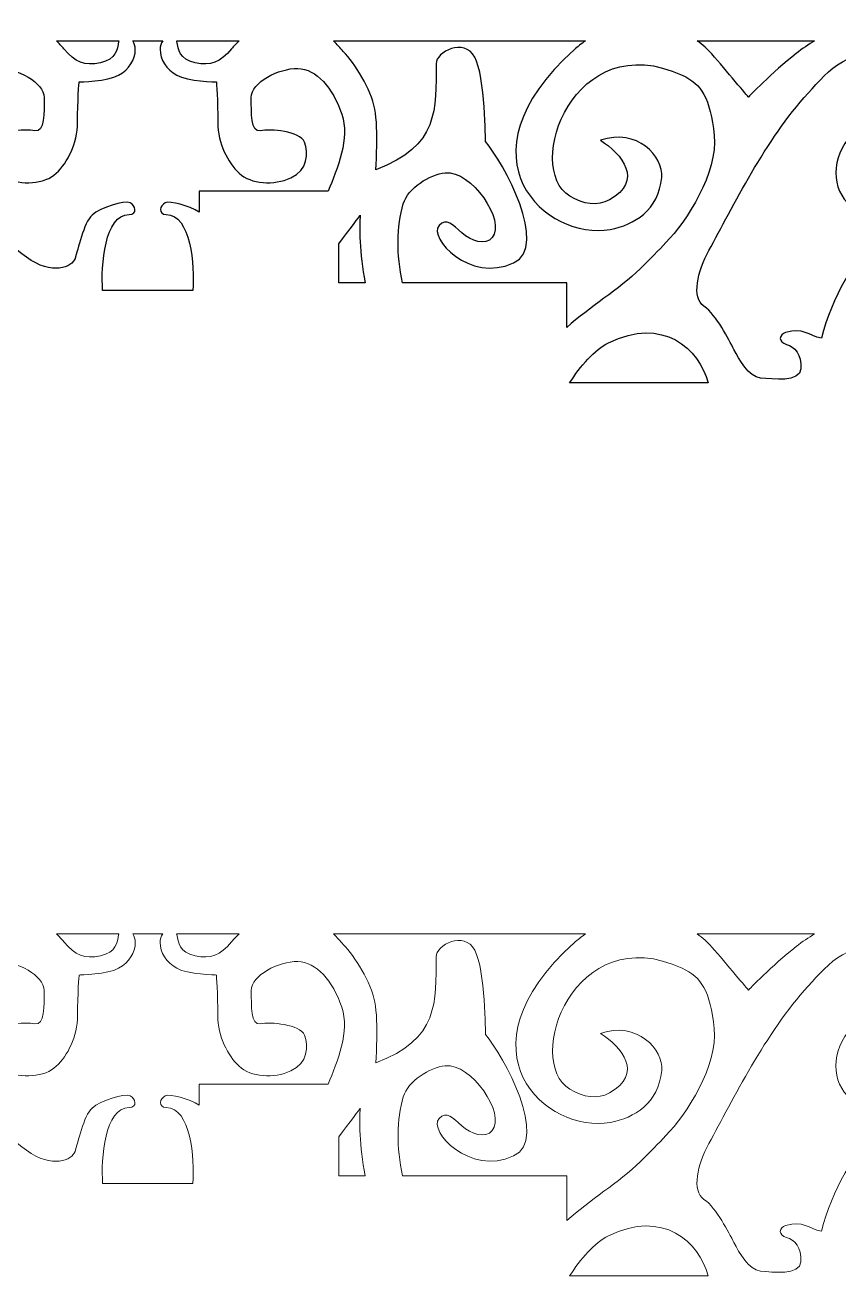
# Model space of a CAD drawing. Header units: centimetres. Extents: x -9 to 9.7, y 4.6 to 13.5.
# Drawn here: x -4 to 0.86, y 5.94 to 13.4 of the extents above; entities that cross this region are included whole.
import ezdxf

# ---------------------------------------------------------------- set-up
doc = ezdxf.new("R2010")
doc.units = ezdxf.units.CM
doc.header["$MEASUREMENT"] = 0
doc.layers.add('layer 1', color=7, linetype='Continuous')

msp = doc.modelspace()

# ---------------------------------------------------------------- linework, layer by layer
at = {"layer": 'layer 1', "color": 30}
for points, knots in [([(-1.74286, 11.86347), (-1.41619, 11.86347), (-1.08951, 11.86347), (-0.76284, 11.86347), (-0.76284, 11.86347), (-0.76284, 11.86347), (-0.76284, 11.59757), (-0.76284, 11.59757), (-0.76284, 11.59757), (-0.62854, 11.71722), (-0.44985, 11.82465), (-0.32432, 11.9479), (-0.32432, 11.9479), (-0.26613, 12.00502), (-0.21247, 12.06047), (-0.17038, 12.10409), (-0.17038, 12.10409), (-0.04791, 12.23098), (0.14006, 12.52086), (0.11738, 12.74369), (0.11738, 12.74369), (0.0947, 12.96652), (0.04027, 13.05008), (-0.07312, 13.10269), (-0.07312, 13.10269), (-0.71941, 13.40255), (-1.02088, 12.54925), (-0.74443, 12.38159), (-0.74443, 12.38159), (-0.66278, 12.33207), (-0.58038, 12.31866), (-0.50781, 12.35889), (-0.50781, 12.35889), (-0.30342, 12.4722), (-0.43176, 12.63321), (-0.56148, 12.71429), (-0.56148, 12.71429), (-0.34234, 12.79082), (-0.18433, 12.61598), (-0.19559, 12.493), (-0.19559, 12.493), (-0.21368, 12.29551), (-0.35947, 12.2099), (-0.50268, 12.18291), (-0.50268, 12.18291), (-0.88319, 12.11119), (-1.4351, 12.60738), (-0.71722, 13.25641), (-0.71722, 13.25641), (-0.69971, 13.27223), (-0.677, 13.29012), (-0.65027, 13.30797), (-0.65027, 13.30797), (-1.15143, 13.30796), (-1.65259, 13.30795), (-2.15375, 13.30794), (-2.15375, 13.30794), (-2.13364, 13.28735), (-2.11583, 13.26568), (-2.09611, 13.24506), (-2.09611, 13.24506), (-2.02808, 13.17388), (-1.93055, 13.02171), (-1.90787, 12.90101), (-1.90787, 12.90101), (-1.8852, 12.78031), (-1.90183, 12.53839), (-1.90183, 12.53839), (-1.90183, 12.53839), (-1.52402, 12.67842), (-1.54274, 12.90445), (-1.54274, 13.17078), (-1.54274, 13.17078), (-1.54274, 13.24196), (-1.37491, 13.32862), (-1.31141, 13.21101), (-1.31141, 13.21101), (-1.24791, 13.09341), (-1.24791, 12.70655), (-1.24791, 12.70655), (-1.24791, 12.70655), (-1.13967, 12.58267), (-0.86605, 12.08114), (-1.08008, 11.98235), (-1.08008, 11.98235), (-1.34332, 11.86084), (-1.58966, 12.13415), (-1.5246, 12.20518), (-1.5246, 12.20518), (-1.47924, 12.2547), (-1.44295, 12.21137), (-1.38852, 12.16185), (-1.38852, 12.16185), (-1.33409, 12.11233), (-1.24791, 12.08448), (-1.20709, 12.134), (-1.20709, 12.134), (-1.12451, 12.23416), (-1.33243, 12.53681), (-1.48831, 12.52086), (-1.48831, 12.52086), (-1.57903, 12.51157), (-1.71057, 12.42801), (-1.73778, 12.33516), (-1.73778, 12.33516), (-1.7771, 12.20101), (-1.78025, 12.03441), (-1.74286, 11.86347)], [0, 0, 0, 0, 0.0357143, 0.0357143, 0.0357143, 0.0357143, 0.0714286, 0.0714286, 0.0714286, 0.0714286, 0.1071429, 0.1071429, 0.1071429, 0.1071429, 0.1428571, 0.1428571, 0.1428571, 0.1428571, 0.1785714, 0.1785714, 0.1785714, 0.1785714, 0.2142857, 0.2142857, 0.2142857, 0.2142857, 0.25, 0.25, 0.25, 0.25, 0.2857143, 0.2857143, 0.2857143, 0.2857143, 0.3214286, 0.3214286, 0.3214286, 0.3214286, 0.3571429, 0.3571429, 0.3571429, 0.3571429, 0.3928571, 0.3928571, 0.3928571, 0.3928571, 0.4285714, 0.4285714, 0.4285714, 0.4285714, 0.4642857, 0.4642857, 0.4642857, 0.4642857, 0.5, 0.5, 0.5, 0.5, 0.5357143, 0.5357143, 0.5357143, 0.5357143, 0.5714286, 0.5714286, 0.5714286, 0.5714286, 0.6071429, 0.6071429, 0.6071429, 0.6071429, 0.6428571, 0.6428571, 0.6428571, 0.6428571, 0.6785714, 0.6785714, 0.6785714, 0.6785714, 0.7142857, 0.7142857, 0.7142857, 0.7142857, 0.75, 0.75, 0.75, 0.75, 0.7857143, 0.7857143, 0.7857143, 0.7857143, 0.8214286, 0.8214286, 0.8214286, 0.8214286, 0.8571429, 0.8571429, 0.8571429, 0.8571429, 0.8928571, 0.8928571, 0.8928571, 0.8928571, 0.9285714, 0.9285714, 0.9285714, 0.9285714, 1, 1, 1, 1]), ([(-3.53222, 11.81858), (-3.35289, 11.81852), (-3.17355, 11.81846), (-2.99422, 11.8184), (-2.99422, 11.8184), (-2.98324, 11.96612), (-3.00609, 12.27194), (-3.1525, 12.27194), (-3.1525, 12.27194), (-3.20354, 12.27194), (-3.19219, 12.3261), (-3.15817, 12.34158), (-3.15817, 12.34158), (-3.12858, 12.35504), (-3.01745, 12.32458), (-2.95545, 12.28586), (-2.95545, 12.28586), (-2.95545, 12.28586), (-2.95545, 12.4102), (-2.95545, 12.4102), (-2.95545, 12.4102), (-2.95545, 12.4102), (-2.18657, 12.4102), (-2.18657, 12.4102), (-2.18657, 12.4102), (-2.13161, 12.54636), (-2.05514, 12.72547), (-2.10518, 12.87058), (-2.10518, 12.87058), (-2.15962, 13.02842), (-2.25487, 13.13983), (-2.36826, 13.14293), (-2.36826, 13.14293), (-2.48166, 13.14602), (-2.64495, 13.05936), (-2.64495, 12.96961), (-2.64495, 12.96961), (-2.64495, 12.87986), (-2.64949, 12.75916), (-2.59052, 12.77154), (-2.59052, 12.77154), (-2.53156, 12.78392), (-2.35466, 12.76845), (-2.32744, 12.70345), (-2.32744, 12.70345), (-2.30023, 12.63846), (-2.3093, 12.53633), (-2.40909, 12.48991), (-2.40909, 12.48991), (-2.50888, 12.44348), (-2.64949, 12.45277), (-2.71753, 12.51776), (-2.71753, 12.51776), (-2.78556, 12.58275), (-2.84453, 12.69417), (-2.84453, 12.82106), (-2.84453, 12.82106), (-2.84453, 12.94795), (-2.8536, 13.06246), (-2.8536, 13.06246), (-2.8536, 13.06246), (-2.8536, 13.06246), (-3.02596, 13.06555), (-3.08947, 13.10269), (-3.08947, 13.10269), (-3.15297, 13.13983), (-3.18925, 13.19554), (-3.18925, 13.25744), (-3.18925, 13.25744), (-3.18925, 13.27487), (-3.18321, 13.29299), (-3.17393, 13.30793), (-3.17393, 13.30793), (-3.23345, 13.30793), (-3.29297, 13.30793), (-3.35249, 13.30792), (-3.35249, 13.30792), (-3.34321, 13.29299), (-3.33717, 13.27487), (-3.33717, 13.25744), (-3.33717, 13.25744), (-3.33717, 13.19554), (-3.37345, 13.13983), (-3.43695, 13.10269), (-3.43695, 13.10269), (-3.50046, 13.06555), (-3.67282, 13.06246), (-3.67282, 13.06246), (-3.67282, 13.06246), (-3.67282, 13.06246), (-3.68189, 12.94795), (-3.68189, 12.82106), (-3.68189, 12.82106), (-3.68189, 12.69417), (-3.74086, 12.58275), (-3.8089, 12.51776), (-3.8089, 12.51776), (-3.87693, 12.45277), (-4.01754, 12.44348), (-4.11733, 12.48991), (-4.11733, 12.48991), (-4.21712, 12.53633), (-4.22619, 12.63846), (-4.19898, 12.70345), (-4.19898, 12.70345), (-4.17176, 12.76845), (-3.99487, 12.78392), (-3.9359, 12.77154), (-3.9359, 12.77154), (-3.87693, 12.75916), (-3.88147, 12.87986), (-3.88147, 12.96961), (-3.88147, 12.96961), (-3.88147, 13.05936), (-4.04476, 13.14602), (-4.15815, 13.14293), (-4.15815, 13.14293), (-4.27155, 13.13983), (-4.36681, 13.02842), (-4.42123, 12.87058), (-4.42123, 12.87058), (-4.47567, 12.71274), (-4.38041, 12.51467), (-4.32598, 12.3754), (-4.32598, 12.3754), (-4.27155, 12.23613), (-4.1394, 12.12879), (-3.9863, 12.01659), (-3.9863, 12.01659), (-3.83321, 11.90439), (-3.71413, 11.95856), (-3.69712, 12.00885), (-3.69712, 12.00885), (-3.68011, 12.05915), (-3.64609, 12.22164), (-3.59506, 12.26807), (-3.59506, 12.26807), (-3.54402, 12.31449), (-3.40227, 12.35705), (-3.36825, 12.34158), (-3.36825, 12.34158), (-3.33423, 12.3261), (-3.32288, 12.27194), (-3.37392, 12.27194), (-3.37392, 12.27194), (-3.52027, 12.27194), (-3.54316, 11.96637), (-3.53222, 11.81858)], [0, 0, 0, 0, 0.0263158, 0.0263158, 0.0263158, 0.0263158, 0.0526316, 0.0526316, 0.0526316, 0.0526316, 0.0789474, 0.0789474, 0.0789474, 0.0789474, 0.1052632, 0.1052632, 0.1052632, 0.1052632, 0.1315789, 0.1315789, 0.1315789, 0.1315789, 0.1578947, 0.1578947, 0.1578947, 0.1578947, 0.1842105, 0.1842105, 0.1842105, 0.1842105, 0.2105263, 0.2105263, 0.2105263, 0.2105263, 0.2368421, 0.2368421, 0.2368421, 0.2368421, 0.2631579, 0.2631579, 0.2631579, 0.2631579, 0.2894737, 0.2894737, 0.2894737, 0.2894737, 0.3157895, 0.3157895, 0.3157895, 0.3157895, 0.3421053, 0.3421053, 0.3421053, 0.3421053, 0.3684211, 0.3684211, 0.3684211, 0.3684211, 0.3947368, 0.3947368, 0.3947368, 0.3947368, 0.4210526, 0.4210526, 0.4210526, 0.4210526, 0.4473684, 0.4473684, 0.4473684, 0.4473684, 0.4736842, 0.4736842, 0.4736842, 0.4736842, 0.5, 0.5, 0.5, 0.5, 0.5263158, 0.5263158, 0.5263158, 0.5263158, 0.5526316, 0.5526316, 0.5526316, 0.5526316, 0.5789474, 0.5789474, 0.5789474, 0.5789474, 0.6052632, 0.6052632, 0.6052632, 0.6052632, 0.6315789, 0.6315789, 0.6315789, 0.6315789, 0.6578947, 0.6578947, 0.6578947, 0.6578947, 0.6842105, 0.6842105, 0.6842105, 0.6842105, 0.7105263, 0.7105263, 0.7105263, 0.7105263, 0.7368421, 0.7368421, 0.7368421, 0.7368421, 0.7631579, 0.7631579, 0.7631579, 0.7631579, 0.7894737, 0.7894737, 0.7894737, 0.7894737, 0.8157895, 0.8157895, 0.8157895, 0.8157895, 0.8421053, 0.8421053, 0.8421053, 0.8421053, 0.8684211, 0.8684211, 0.8684211, 0.8684211, 0.8947368, 0.8947368, 0.8947368, 0.8947368, 0.9210526, 0.9210526, 0.9210526, 0.9210526, 0.9473684, 0.9473684, 0.9473684, 0.9473684, 1, 1, 1, 1]), ([(-3.43588, 13.30792), (-3.56005, 13.30792), (-3.68421, 13.30792), (-3.80837, 13.30792), (-3.80837, 13.30792), (-3.79194, 13.2927), (-3.77719, 13.27668), (-3.76354, 13.26053), (-3.76354, 13.26053), (-3.6955, 13.18007), (-3.64049, 13.15686), (-3.54582, 13.17697), (-3.54582, 13.17697), (-3.45114, 13.19709), (-3.44602, 13.25744), (-3.43695, 13.30386), (-3.43695, 13.30386), (-3.43669, 13.30519), (-3.43634, 13.30655), (-3.43588, 13.30792)], [0, 0, 0, 0, 0.1666667, 0.1666667, 0.1666667, 0.1666667, 0.3333333, 0.3333333, 0.3333333, 0.3333333, 0.5, 0.5, 0.5, 0.5, 0.6666667, 0.6666667, 0.6666667, 0.6666667, 1, 1, 1, 1]), ([(-2.71804, 13.30793), (-2.84221, 13.30793), (-2.96637, 13.30793), (-3.09054, 13.30793), (-3.09054, 13.30793), (-3.09009, 13.30655), (-3.08973, 13.30519), (-3.08947, 13.30386), (-3.08947, 13.30386), (-3.0804, 13.25744), (-3.07528, 13.19709), (-2.9806, 13.17697), (-2.9806, 13.17697), (-2.88593, 13.15686), (-2.83092, 13.18007), (-2.76288, 13.26053), (-2.76288, 13.26053), (-2.74923, 13.27668), (-2.73447, 13.29271), (-2.71804, 13.30793)], [0, 0, 0, 0, 0.1666667, 0.1666667, 0.1666667, 0.1666667, 0.3333333, 0.3333333, 0.3333333, 0.3333333, 0.5, 0.5, 0.5, 0.5, 0.6666667, 0.6666667, 0.6666667, 0.6666667, 1, 1, 1, 1]), ([(2.34308, 13.30802), (2.0385, 13.30801), (1.73391, 13.30801), (1.42932, 13.308), (1.42932, 13.308), (1.49969, 13.26013), (1.55732, 13.19779), (1.59796, 13.12579), (1.59796, 13.12579), (1.70825, 12.93037), (1.6536, 12.43004), (1.37613, 12.31313), (1.37613, 12.31313), (0.82835, 12.08234), (0.66854, 12.62852), (1.06048, 12.84582), (1.06048, 12.84582), (1.03166, 12.69177), (1.19007, 12.40363), (1.31753, 12.62916), (1.31753, 12.62916), (1.41665, 12.80456), (1.44681, 13.0683), (1.18912, 13.18266), (1.18912, 13.18266), (0.92881, 13.2982), (0.80169, 13.13095), (0.67798, 12.99578), (0.67798, 12.99578), (0.42371, 12.71796), (0.22859, 12.31746), (0.0852, 12.05657), (0.0852, 12.05657), (0.01716, 11.93276), (-0.01913, 11.77491), (0.05647, 11.72333), (0.05647, 11.72333), (0.13207, 11.67174), (0.20356, 11.5243), (0.23532, 11.4655), (0.23532, 11.4655), (0.26707, 11.4067), (0.3215, 11.30147), (0.39407, 11.29528), (0.39407, 11.29528), (0.46664, 11.28909), (0.62993, 11.26743), (0.63447, 11.35099), (0.63447, 11.35099), (0.63901, 11.43455), (0.59818, 11.48407), (0.54829, 11.49645), (0.54829, 11.49645), (0.4984, 11.50883), (0.50293, 11.55525), (0.54375, 11.56763), (0.54375, 11.56763), (0.64925, 11.59962), (0.68004, 11.54671), (0.75694, 11.53359), (0.75694, 11.53359), (0.89132, 12.01901), (1.21238, 12.46604), (2.05873, 12.29493), (2.05873, 12.29493), (2.04374, 12.60167), (2.00403, 12.89189), (2.22202, 13.17697), (2.22202, 13.17697), (2.26033, 13.22707), (2.29974, 13.27119), (2.34308, 13.30802)], [0, 0, 0, 0, 0.0526316, 0.0526316, 0.0526316, 0.0526316, 0.1052632, 0.1052632, 0.1052632, 0.1052632, 0.1578947, 0.1578947, 0.1578947, 0.1578947, 0.2105263, 0.2105263, 0.2105263, 0.2105263, 0.2631579, 0.2631579, 0.2631579, 0.2631579, 0.3157895, 0.3157895, 0.3157895, 0.3157895, 0.3684211, 0.3684211, 0.3684211, 0.3684211, 0.4210526, 0.4210526, 0.4210526, 0.4210526, 0.4736842, 0.4736842, 0.4736842, 0.4736842, 0.5263158, 0.5263158, 0.5263158, 0.5263158, 0.5789474, 0.5789474, 0.5789474, 0.5789474, 0.6315789, 0.6315789, 0.6315789, 0.6315789, 0.6842105, 0.6842105, 0.6842105, 0.6842105, 0.7368421, 0.7368421, 0.7368421, 0.7368421, 0.7894737, 0.7894737, 0.7894737, 0.7894737, 0.8421053, 0.8421053, 0.8421053, 0.8421053, 0.8947368, 0.8947368, 0.8947368, 0.8947368, 1, 1, 1, 1]), ([(0.71689, 13.30799), (0.48329, 13.30799), (0.24969, 13.30798), (0.01609, 13.30798), (0.01609, 13.30798), (0.04912, 13.28517), (0.07879, 13.25894), (0.10378, 13.22958), (0.10378, 13.22958), (0.18542, 13.13364), (0.3215, 12.97271), (0.3215, 12.97271), (0.3215, 12.97271), (0.3215, 12.97271), (0.46322, 13.11922), (0.60686, 13.23271), (0.60686, 13.23271), (0.64366, 13.26178), (0.68039, 13.28674), (0.71689, 13.30799)], [0, 0, 0, 0, 0.1666667, 0.1666667, 0.1666667, 0.1666667, 0.3333333, 0.3333333, 0.3333333, 0.3333333, 0.5, 0.5, 0.5, 0.5, 0.6666667, 0.6666667, 0.6666667, 0.6666667, 1, 1, 1, 1]), ([(-2.12346, 12.09615), (-2.12346, 12.09615), (-2.12346, 11.86347), (-2.12346, 11.86347), (-2.12346, 11.86347), (-2.07081, 11.86347), (-2.01816, 11.86347), (-1.96551, 11.86347), (-1.96551, 11.86347), (-1.999, 12.04186), (-2.00317, 12.20201), (-1.99439, 12.26781), (-1.99439, 12.26781), (-1.99439, 12.26781), (-2.06174, 12.17775), (-2.12346, 12.09615)], [0, 0, 0, 0, 0.2, 0.2, 0.2, 0.2, 0.4, 0.4, 0.4, 0.4, 0.6, 0.6, 0.6, 0.6, 1, 1, 1, 1]), ([(-0.74526, 11.26597), (-0.46988, 11.26597), (-0.19449, 11.26597), (0.0809, 11.26597), (0.0809, 11.26597), (0.02903, 11.46914), (-0.1891, 11.66651), (-0.5131, 11.50573), (-0.5131, 11.50573), (-0.59603, 11.46458), (-0.6821, 11.36571), (-0.74526, 11.26597)], [0, 0, 0, 0, 0.25, 0.25, 0.25, 0.25, 0.5, 0.5, 0.5, 0.5, 1, 1, 1, 1])]:
    msp.add_open_spline(points, degree=3, knots=knots, dxfattribs=at)
at = {"layer": 'layer 1', "color": 177, "lineweight": 9}
for points, knots in [([(-1.74286, 6.53265), (-1.41619, 6.53265), (-1.08951, 6.53265), (-0.76284, 6.53265), (-0.76284, 6.53265), (-0.76284, 6.53265), (-0.76284, 6.26675), (-0.76284, 6.26675), (-0.76284, 6.26675), (-0.62854, 6.3864), (-0.44985, 6.49383), (-0.32432, 6.61708), (-0.32432, 6.61708), (-0.26613, 6.6742), (-0.21247, 6.72965), (-0.17038, 6.77327), (-0.17038, 6.77327), (-0.04791, 6.90016), (0.14006, 7.19004), (0.11738, 7.41287), (0.11738, 7.41287), (0.0947, 7.6357), (0.04027, 7.71926), (-0.07312, 7.77187), (-0.07312, 7.77187), (-0.71941, 8.07173), (-1.02088, 7.21843), (-0.74443, 7.05077), (-0.74443, 7.05077), (-0.66278, 7.00125), (-0.58038, 6.98784), (-0.50781, 7.02807), (-0.50781, 7.02807), (-0.30342, 7.14138), (-0.43176, 7.30239), (-0.56148, 7.38347), (-0.56148, 7.38347), (-0.34234, 7.46), (-0.18433, 7.28516), (-0.19559, 7.16218), (-0.19559, 7.16218), (-0.21368, 6.96469), (-0.35947, 6.87908), (-0.50268, 6.85209), (-0.50268, 6.85209), (-0.88319, 6.78037), (-1.4351, 7.27656), (-0.71722, 7.92559), (-0.71722, 7.92559), (-0.69971, 7.94141), (-0.677, 7.9593), (-0.65027, 7.97715), (-0.65027, 7.97715), (-1.15143, 7.97714), (-1.65259, 7.97713), (-2.15375, 7.97712), (-2.15375, 7.97712), (-2.13364, 7.95653), (-2.11583, 7.93486), (-2.09611, 7.91424), (-2.09611, 7.91424), (-2.02808, 7.84306), (-1.93055, 7.69089), (-1.90787, 7.57019), (-1.90787, 7.57019), (-1.8852, 7.44949), (-1.90183, 7.20757), (-1.90183, 7.20757), (-1.90183, 7.20757), (-1.52402, 7.3476), (-1.54274, 7.57363), (-1.54274, 7.83996), (-1.54274, 7.83996), (-1.54274, 7.91114), (-1.37491, 7.9978), (-1.31141, 7.88019), (-1.31141, 7.88019), (-1.24791, 7.76259), (-1.24791, 7.37573), (-1.24791, 7.37573), (-1.24791, 7.37573), (-1.13967, 7.25185), (-0.86605, 6.75032), (-1.08008, 6.65153), (-1.08008, 6.65153), (-1.34332, 6.53002), (-1.58966, 6.80333), (-1.5246, 6.87436), (-1.5246, 6.87436), (-1.47924, 6.92388), (-1.44295, 6.88055), (-1.38852, 6.83103), (-1.38852, 6.83103), (-1.33409, 6.78151), (-1.24791, 6.75366), (-1.20709, 6.80318), (-1.20709, 6.80318), (-1.12451, 6.90334), (-1.33243, 7.20599), (-1.48831, 7.19004), (-1.48831, 7.19004), (-1.57903, 7.18075), (-1.71057, 7.09719), (-1.73778, 7.00434), (-1.73778, 7.00434), (-1.7771, 6.87019), (-1.78025, 6.70359), (-1.74286, 6.53265)], [0, 0, 0, 0, 0.0357143, 0.0357143, 0.0357143, 0.0357143, 0.0714286, 0.0714286, 0.0714286, 0.0714286, 0.1071429, 0.1071429, 0.1071429, 0.1071429, 0.1428571, 0.1428571, 0.1428571, 0.1428571, 0.1785714, 0.1785714, 0.1785714, 0.1785714, 0.2142857, 0.2142857, 0.2142857, 0.2142857, 0.25, 0.25, 0.25, 0.25, 0.2857143, 0.2857143, 0.2857143, 0.2857143, 0.3214286, 0.3214286, 0.3214286, 0.3214286, 0.3571429, 0.3571429, 0.3571429, 0.3571429, 0.3928571, 0.3928571, 0.3928571, 0.3928571, 0.4285714, 0.4285714, 0.4285714, 0.4285714, 0.4642857, 0.4642857, 0.4642857, 0.4642857, 0.5, 0.5, 0.5, 0.5, 0.5357143, 0.5357143, 0.5357143, 0.5357143, 0.5714286, 0.5714286, 0.5714286, 0.5714286, 0.6071429, 0.6071429, 0.6071429, 0.6071429, 0.6428571, 0.6428571, 0.6428571, 0.6428571, 0.6785714, 0.6785714, 0.6785714, 0.6785714, 0.7142857, 0.7142857, 0.7142857, 0.7142857, 0.75, 0.75, 0.75, 0.75, 0.7857143, 0.7857143, 0.7857143, 0.7857143, 0.8214286, 0.8214286, 0.8214286, 0.8214286, 0.8571429, 0.8571429, 0.8571429, 0.8571429, 0.8928571, 0.8928571, 0.8928571, 0.8928571, 0.9285714, 0.9285714, 0.9285714, 0.9285714, 1, 1, 1, 1]), ([(-3.53222, 6.48776), (-3.35289, 6.4877), (-3.17355, 6.48764), (-2.99422, 6.48758), (-2.99422, 6.48758), (-2.98324, 6.6353), (-3.00609, 6.94112), (-3.1525, 6.94112), (-3.1525, 6.94112), (-3.20354, 6.94112), (-3.19219, 6.99528), (-3.15817, 7.01076), (-3.15817, 7.01076), (-3.12858, 7.02422), (-3.01745, 6.99376), (-2.95545, 6.95504), (-2.95545, 6.95504), (-2.95545, 6.95504), (-2.95545, 7.07938), (-2.95545, 7.07938), (-2.95545, 7.07938), (-2.95545, 7.07938), (-2.18657, 7.07938), (-2.18657, 7.07938), (-2.18657, 7.07938), (-2.13161, 7.21554), (-2.05514, 7.39465), (-2.10518, 7.53976), (-2.10518, 7.53976), (-2.15962, 7.6976), (-2.25487, 7.80901), (-2.36826, 7.81211), (-2.36826, 7.81211), (-2.48166, 7.8152), (-2.64495, 7.72854), (-2.64495, 7.63879), (-2.64495, 7.63879), (-2.64495, 7.54904), (-2.64949, 7.42834), (-2.59052, 7.44072), (-2.59052, 7.44072), (-2.53156, 7.4531), (-2.35466, 7.43763), (-2.32744, 7.37263), (-2.32744, 7.37263), (-2.30023, 7.30764), (-2.3093, 7.20551), (-2.40909, 7.15909), (-2.40909, 7.15909), (-2.50888, 7.11266), (-2.64949, 7.12195), (-2.71753, 7.18694), (-2.71753, 7.18694), (-2.78556, 7.25193), (-2.84453, 7.36335), (-2.84453, 7.49024), (-2.84453, 7.49024), (-2.84453, 7.61713), (-2.8536, 7.73164), (-2.8536, 7.73164), (-2.8536, 7.73164), (-2.8536, 7.73164), (-3.02596, 7.73473), (-3.08947, 7.77187), (-3.08947, 7.77187), (-3.15297, 7.80901), (-3.18925, 7.86472), (-3.18925, 7.92662), (-3.18925, 7.92662), (-3.18925, 7.94405), (-3.18321, 7.96217), (-3.17393, 7.97711), (-3.17393, 7.97711), (-3.23345, 7.97711), (-3.29297, 7.97711), (-3.35249, 7.9771), (-3.35249, 7.9771), (-3.34321, 7.96217), (-3.33717, 7.94405), (-3.33717, 7.92662), (-3.33717, 7.92662), (-3.33717, 7.86472), (-3.37345, 7.80901), (-3.43695, 7.77187), (-3.43695, 7.77187), (-3.50046, 7.73473), (-3.67282, 7.73164), (-3.67282, 7.73164), (-3.67282, 7.73164), (-3.67282, 7.73164), (-3.68189, 7.61713), (-3.68189, 7.49024), (-3.68189, 7.49024), (-3.68189, 7.36335), (-3.74086, 7.25193), (-3.8089, 7.18694), (-3.8089, 7.18694), (-3.87693, 7.12195), (-4.01754, 7.11266), (-4.11733, 7.15909), (-4.11733, 7.15909), (-4.21712, 7.20551), (-4.22619, 7.30764), (-4.19898, 7.37263), (-4.19898, 7.37263), (-4.17176, 7.43763), (-3.99487, 7.4531), (-3.9359, 7.44072), (-3.9359, 7.44072), (-3.87693, 7.42834), (-3.88147, 7.54904), (-3.88147, 7.63879), (-3.88147, 7.63879), (-3.88147, 7.72854), (-4.04476, 7.8152), (-4.15815, 7.81211), (-4.15815, 7.81211), (-4.27155, 7.80901), (-4.36681, 7.6976), (-4.42123, 7.53976), (-4.42123, 7.53976), (-4.47567, 7.38192), (-4.38041, 7.18385), (-4.32598, 7.04458), (-4.32598, 7.04458), (-4.27155, 6.90531), (-4.1394, 6.79797), (-3.9863, 6.68577), (-3.9863, 6.68577), (-3.83321, 6.57357), (-3.71413, 6.62774), (-3.69712, 6.67803), (-3.69712, 6.67803), (-3.68011, 6.72833), (-3.64609, 6.89082), (-3.59506, 6.93725), (-3.59506, 6.93725), (-3.54402, 6.98367), (-3.40227, 7.02623), (-3.36825, 7.01076), (-3.36825, 7.01076), (-3.33423, 6.99528), (-3.32288, 6.94112), (-3.37392, 6.94112), (-3.37392, 6.94112), (-3.52027, 6.94112), (-3.54316, 6.63555), (-3.53222, 6.48776)], [0, 0, 0, 0, 0.0263158, 0.0263158, 0.0263158, 0.0263158, 0.0526316, 0.0526316, 0.0526316, 0.0526316, 0.0789474, 0.0789474, 0.0789474, 0.0789474, 0.1052632, 0.1052632, 0.1052632, 0.1052632, 0.1315789, 0.1315789, 0.1315789, 0.1315789, 0.1578947, 0.1578947, 0.1578947, 0.1578947, 0.1842105, 0.1842105, 0.1842105, 0.1842105, 0.2105263, 0.2105263, 0.2105263, 0.2105263, 0.2368421, 0.2368421, 0.2368421, 0.2368421, 0.2631579, 0.2631579, 0.2631579, 0.2631579, 0.2894737, 0.2894737, 0.2894737, 0.2894737, 0.3157895, 0.3157895, 0.3157895, 0.3157895, 0.3421053, 0.3421053, 0.3421053, 0.3421053, 0.3684211, 0.3684211, 0.3684211, 0.3684211, 0.3947368, 0.3947368, 0.3947368, 0.3947368, 0.4210526, 0.4210526, 0.4210526, 0.4210526, 0.4473684, 0.4473684, 0.4473684, 0.4473684, 0.4736842, 0.4736842, 0.4736842, 0.4736842, 0.5, 0.5, 0.5, 0.5, 0.5263158, 0.5263158, 0.5263158, 0.5263158, 0.5526316, 0.5526316, 0.5526316, 0.5526316, 0.5789474, 0.5789474, 0.5789474, 0.5789474, 0.6052632, 0.6052632, 0.6052632, 0.6052632, 0.6315789, 0.6315789, 0.6315789, 0.6315789, 0.6578947, 0.6578947, 0.6578947, 0.6578947, 0.6842105, 0.6842105, 0.6842105, 0.6842105, 0.7105263, 0.7105263, 0.7105263, 0.7105263, 0.7368421, 0.7368421, 0.7368421, 0.7368421, 0.7631579, 0.7631579, 0.7631579, 0.7631579, 0.7894737, 0.7894737, 0.7894737, 0.7894737, 0.8157895, 0.8157895, 0.8157895, 0.8157895, 0.8421053, 0.8421053, 0.8421053, 0.8421053, 0.8684211, 0.8684211, 0.8684211, 0.8684211, 0.8947368, 0.8947368, 0.8947368, 0.8947368, 0.9210526, 0.9210526, 0.9210526, 0.9210526, 0.9473684, 0.9473684, 0.9473684, 0.9473684, 1, 1, 1, 1]), ([(-3.43588, 7.9771), (-3.56005, 7.9771), (-3.68421, 7.9771), (-3.80837, 7.9771), (-3.80837, 7.9771), (-3.79194, 7.96188), (-3.77719, 7.94586), (-3.76354, 7.92971), (-3.76354, 7.92971), (-3.6955, 7.84925), (-3.64049, 7.82604), (-3.54582, 7.84615), (-3.54582, 7.84615), (-3.45114, 7.86627), (-3.44602, 7.92662), (-3.43695, 7.97304), (-3.43695, 7.97304), (-3.43669, 7.97437), (-3.43634, 7.97573), (-3.43588, 7.9771)], [0, 0, 0, 0, 0.1666667, 0.1666667, 0.1666667, 0.1666667, 0.3333333, 0.3333333, 0.3333333, 0.3333333, 0.5, 0.5, 0.5, 0.5, 0.6666667, 0.6666667, 0.6666667, 0.6666667, 1, 1, 1, 1]), ([(-2.71804, 7.97711), (-2.84221, 7.97711), (-2.96637, 7.97711), (-3.09054, 7.97711), (-3.09054, 7.97711), (-3.09009, 7.97573), (-3.08973, 7.97437), (-3.08947, 7.97304), (-3.08947, 7.97304), (-3.0804, 7.92662), (-3.07528, 7.86627), (-2.9806, 7.84615), (-2.9806, 7.84615), (-2.88593, 7.82604), (-2.83092, 7.84925), (-2.76288, 7.92971), (-2.76288, 7.92971), (-2.74923, 7.94586), (-2.73447, 7.96189), (-2.71804, 7.97711)], [0, 0, 0, 0, 0.1666667, 0.1666667, 0.1666667, 0.1666667, 0.3333333, 0.3333333, 0.3333333, 0.3333333, 0.5, 0.5, 0.5, 0.5, 0.6666667, 0.6666667, 0.6666667, 0.6666667, 1, 1, 1, 1]), ([(2.34308, 7.9772), (2.0385, 7.97719), (1.73391, 7.97719), (1.42932, 7.97718), (1.42932, 7.97718), (1.49969, 7.92931), (1.55732, 7.86697), (1.59796, 7.79497), (1.59796, 7.79497), (1.70825, 7.59955), (1.6536, 7.09922), (1.37613, 6.98231), (1.37613, 6.98231), (0.82835, 6.75152), (0.66854, 7.2977), (1.06048, 7.515), (1.06048, 7.515), (1.03166, 7.36095), (1.19007, 7.07281), (1.31753, 7.29834), (1.31753, 7.29834), (1.41665, 7.47374), (1.44681, 7.73748), (1.18912, 7.85184), (1.18912, 7.85184), (0.92881, 7.96738), (0.80169, 7.80013), (0.67798, 7.66496), (0.67798, 7.66496), (0.42371, 7.38714), (0.22859, 6.98664), (0.0852, 6.72575), (0.0852, 6.72575), (0.01716, 6.60194), (-0.01913, 6.44409), (0.05647, 6.39251), (0.05647, 6.39251), (0.13207, 6.34092), (0.20356, 6.19348), (0.23532, 6.13468), (0.23532, 6.13468), (0.26707, 6.07588), (0.3215, 5.97065), (0.39407, 5.96446), (0.39407, 5.96446), (0.46664, 5.95827), (0.62993, 5.93661), (0.63447, 6.02017), (0.63447, 6.02017), (0.63901, 6.10373), (0.59818, 6.15325), (0.54829, 6.16563), (0.54829, 6.16563), (0.4984, 6.17801), (0.50293, 6.22443), (0.54375, 6.23681), (0.54375, 6.23681), (0.64925, 6.2688), (0.68004, 6.21589), (0.75694, 6.20277), (0.75694, 6.20277), (0.89132, 6.68819), (1.21238, 7.13522), (2.05873, 6.96411), (2.05873, 6.96411), (2.04374, 7.27085), (2.00403, 7.56107), (2.22202, 7.84615), (2.22202, 7.84615), (2.26033, 7.89625), (2.29974, 7.94037), (2.34308, 7.9772)], [0, 0, 0, 0, 0.0526316, 0.0526316, 0.0526316, 0.0526316, 0.1052632, 0.1052632, 0.1052632, 0.1052632, 0.1578947, 0.1578947, 0.1578947, 0.1578947, 0.2105263, 0.2105263, 0.2105263, 0.2105263, 0.2631579, 0.2631579, 0.2631579, 0.2631579, 0.3157895, 0.3157895, 0.3157895, 0.3157895, 0.3684211, 0.3684211, 0.3684211, 0.3684211, 0.4210526, 0.4210526, 0.4210526, 0.4210526, 0.4736842, 0.4736842, 0.4736842, 0.4736842, 0.5263158, 0.5263158, 0.5263158, 0.5263158, 0.5789474, 0.5789474, 0.5789474, 0.5789474, 0.6315789, 0.6315789, 0.6315789, 0.6315789, 0.6842105, 0.6842105, 0.6842105, 0.6842105, 0.7368421, 0.7368421, 0.7368421, 0.7368421, 0.7894737, 0.7894737, 0.7894737, 0.7894737, 0.8421053, 0.8421053, 0.8421053, 0.8421053, 0.8947368, 0.8947368, 0.8947368, 0.8947368, 1, 1, 1, 1]), ([(0.71689, 7.97717), (0.48329, 7.97717), (0.24969, 7.97716), (0.01609, 7.97716), (0.01609, 7.97716), (0.04912, 7.95435), (0.07879, 7.92812), (0.10378, 7.89876), (0.10378, 7.89876), (0.18542, 7.80282), (0.3215, 7.64189), (0.3215, 7.64189), (0.3215, 7.64189), (0.3215, 7.64189), (0.46322, 7.7884), (0.60686, 7.90189), (0.60686, 7.90189), (0.64366, 7.93096), (0.68039, 7.95592), (0.71689, 7.97717)], [0, 0, 0, 0, 0.1666667, 0.1666667, 0.1666667, 0.1666667, 0.3333333, 0.3333333, 0.3333333, 0.3333333, 0.5, 0.5, 0.5, 0.5, 0.6666667, 0.6666667, 0.6666667, 0.6666667, 1, 1, 1, 1]), ([(-2.12346, 6.76533), (-2.12346, 6.76533), (-2.12346, 6.53265), (-2.12346, 6.53265), (-2.12346, 6.53265), (-2.07081, 6.53265), (-2.01816, 6.53265), (-1.96551, 6.53265), (-1.96551, 6.53265), (-1.999, 6.71104), (-2.00317, 6.87119), (-1.99439, 6.93699), (-1.99439, 6.93699), (-1.99439, 6.93699), (-2.06174, 6.84693), (-2.12346, 6.76533)], [0, 0, 0, 0, 0.2, 0.2, 0.2, 0.2, 0.4, 0.4, 0.4, 0.4, 0.6, 0.6, 0.6, 0.6, 1, 1, 1, 1]), ([(-0.74526, 5.93515), (-0.46988, 5.93515), (-0.19449, 5.93515), (0.0809, 5.93515), (0.0809, 5.93515), (0.02903, 6.13832), (-0.1891, 6.33569), (-0.5131, 6.17491), (-0.5131, 6.17491), (-0.59603, 6.13376), (-0.6821, 6.03489), (-0.74526, 5.93515)], [0, 0, 0, 0, 0.25, 0.25, 0.25, 0.25, 0.5, 0.5, 0.5, 0.5, 1, 1, 1, 1])]:
    msp.add_open_spline(points, degree=3, knots=knots, dxfattribs=at)

doc.saveas('drawing.dxf')
